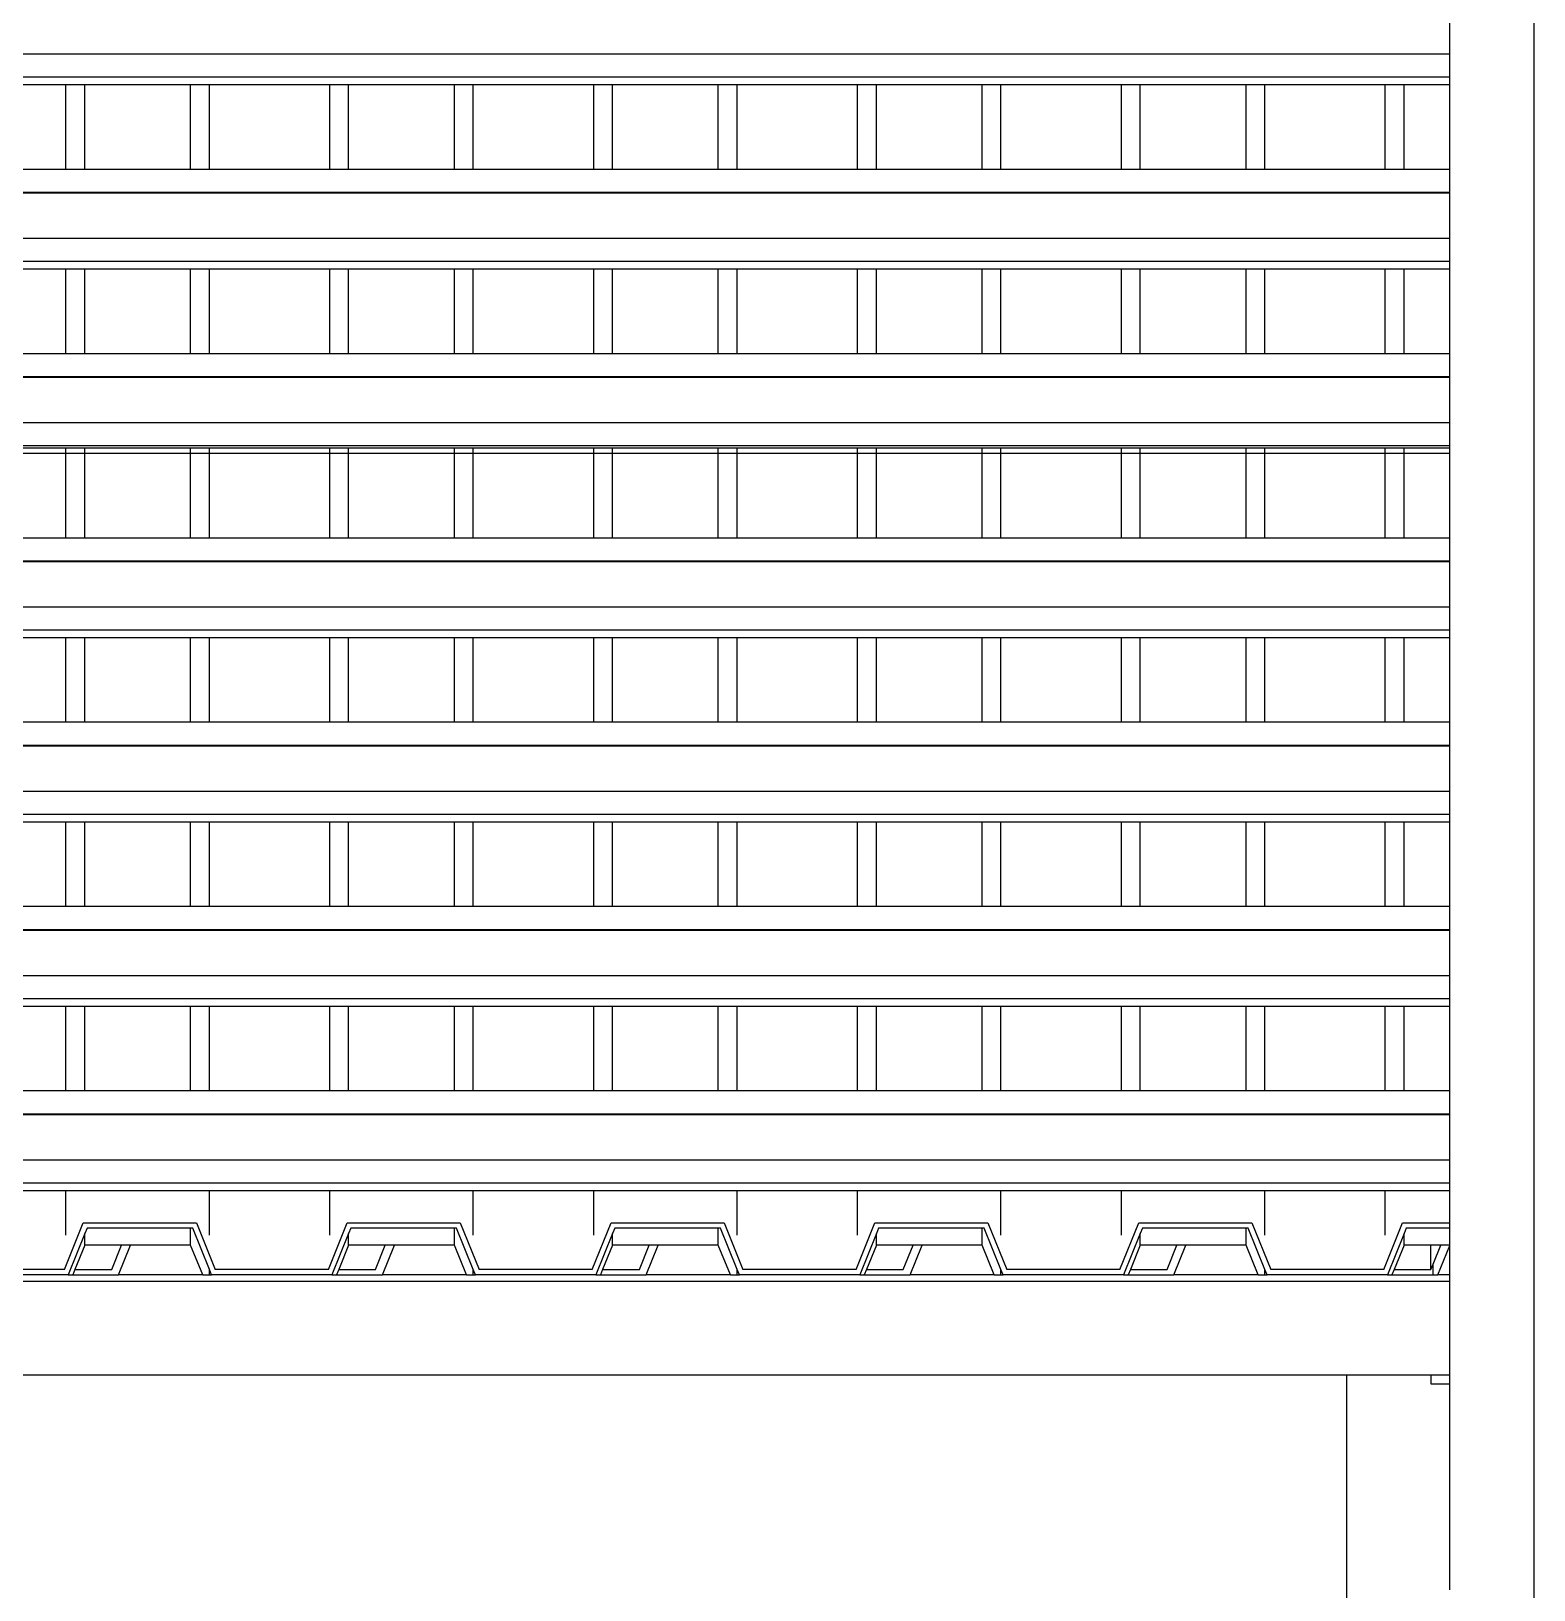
# Model space of a CAD drawing. Extents: x -101 to 101, y -14 to 18.
# Drawn here: x 97.02 to 98.628, y 13.347 to 15.015 of the extents above; entities that cross this region are included whole.
import ezdxf

# ---------------------------------------------------------------- set-up
doc = ezdxf.new("R2010")
doc.units = 0
doc.layers.get('0').update_dxf_attribs({"linetype": 'CONTINUOUS'})

msp = doc.modelspace()

# ---------------------------------------------------------------- linework, layer by layer
for p, q in [((98.6278, 15.9016), (98.6278, 9.963)), ((98.5378, 14.9911), (98.5378, 15.0396)), ((95.9333, 14.9911), (98.5378, 14.9911)), ((98.5378, 14.9664), (98.5378, 14.9911)), ((95.9333, 14.9664), (98.5378, 14.9664)), ((98.5378, 14.9582), (98.5378, 14.9664)), ((96.9279, 14.9582), (97.0567, 14.9582)), ((97.0567, 14.8678), (97.0567, 14.9582)), ((97.0567, 14.9582), (97.0769, 14.9582)), ((97.0769, 14.8678), (97.0769, 14.9582)), ((97.0769, 14.9582), (97.1901, 14.9582)), ((97.1901, 14.8678), (97.1901, 14.9582)), ((97.1901, 14.9582), (97.2103, 14.9582)), ((97.2103, 14.8678), (97.2103, 14.9582)), ((97.2103, 14.9582), (97.3392, 14.9582)), ((97.3392, 14.8678), (97.3392, 14.9582)), ((97.3392, 14.9582), (97.3593, 14.9582)), ((97.3593, 14.8678), (97.3593, 14.9582)), ((97.3593, 14.9582), (97.4725, 14.9582)), ((97.4725, 14.8678), (97.4725, 14.9582)), ((97.4725, 14.9582), (97.4927, 14.9582)), ((97.4927, 14.8678), (97.4927, 14.9582)), ((97.4927, 14.9582), (97.6216, 14.9582)), ((97.6216, 14.8678), (97.6216, 14.9582)), ((97.6216, 14.9582), (97.6417, 14.9582)), ((97.6417, 14.8678), (97.6417, 14.9582)), ((97.6417, 14.9582), (97.755, 14.9582)), ((97.755, 14.8678), (97.755, 14.9582)), ((97.755, 14.9582), (97.7751, 14.9582)), ((97.7751, 14.8678), (97.7751, 14.9582)), ((97.7751, 14.9582), (97.904, 14.9582)), ((97.904, 14.8678), (97.904, 14.9582)), ((97.904, 14.9582), (97.9242, 14.9582)), ((97.9242, 14.8678), (97.9242, 14.9582)), ((97.9242, 14.9582), (98.0374, 14.9582)), ((98.0374, 14.8678), (98.0374, 14.9582)), ((98.0374, 14.9582), (98.0575, 14.9582)), ((98.0575, 14.8678), (98.0575, 14.9582)), ((98.0575, 14.9582), (98.1864, 14.9582)), ((98.1864, 14.8678), (98.1864, 14.9582)), ((98.1864, 14.9582), (98.2066, 14.9582)), ((98.2066, 14.8678), (98.2066, 14.9582)), ((98.2066, 14.9582), (98.3198, 14.9582)), ((98.3198, 14.8678), (98.3198, 14.9582)), ((98.3198, 14.9582), (98.34, 14.9582)), ((98.34, 14.8678), (98.34, 14.9582)), ((98.34, 14.9582), (98.4688, 14.9582)), ((98.4688, 14.8678), (98.4688, 14.9582)), ((98.4688, 14.9582), (98.489, 14.9582)), ((98.489, 14.8678), (98.489, 14.9582)), ((98.489, 14.9582), (98.5378, 14.9582)), ((98.5378, 14.8678), (98.5378, 14.9582)), ((96.9279, 14.8678), (97.0567, 14.8678)), ((97.0567, 14.8678), (97.0769, 14.8678)), ((97.0769, 14.8678), (97.1901, 14.8678)), ((97.1901, 14.8678), (97.2103, 14.8678)), ((97.2103, 14.8678), (97.3392, 14.8678)), ((97.3392, 14.8678), (97.3593, 14.8678)), ((97.3593, 14.8678), (97.4725, 14.8678)), ((97.4725, 14.8678), (97.4927, 14.8678)), ((97.4927, 14.8678), (97.6216, 14.8678)), ((97.6216, 14.8678), (97.6417, 14.8678)), ((97.6417, 14.8678), (97.755, 14.8678)), ((97.755, 14.8678), (97.7751, 14.8678)), ((97.7751, 14.8678), (97.904, 14.8678)), ((97.904, 14.8678), (97.9242, 14.8678)), ((97.9242, 14.8678), (98.0374, 14.8678)), ((98.0374, 14.8678), (98.0575, 14.8678)), ((98.0575, 14.8678), (98.1864, 14.8678)), ((98.1864, 14.8678), (98.2066, 14.8678)), ((98.2066, 14.8678), (98.3198, 14.8678)), ((98.3198, 14.8678), (98.34, 14.8678)), ((98.34, 14.8678), (98.4688, 14.8678)), ((98.4688, 14.8678), (98.489, 14.8678)), ((98.489, 14.8678), (98.5378, 14.8678)), ((98.5378, 14.8431), (98.5378, 14.8678)), ((95.9333, 14.8431), (98.5378, 14.8431)), ((95.9333, 14.8423), (98.5378, 14.8423)), ((98.5378, 14.8423), (98.5378, 14.8431)), ((98.5378, 14.7938), (98.5378, 14.8423)), ((95.9333, 14.7938), (98.5378, 14.7938)), ((98.5378, 14.7691), (98.5378, 14.7938)), ((95.9333, 14.7691), (98.5378, 14.7691)), ((98.5378, 14.7609), (98.5378, 14.7691)), ((96.9279, 14.7609), (97.0567, 14.7609)), ((97.0567, 14.6705), (97.0567, 14.7609)), ((97.0567, 14.7609), (97.0769, 14.7609)), ((97.0769, 14.6705), (97.0769, 14.7609)), ((97.0769, 14.7609), (97.1901, 14.7609)), ((97.1901, 14.6705), (97.1901, 14.7609)), ((97.1901, 14.7609), (97.2103, 14.7609)), ((97.2103, 14.6705), (97.2103, 14.7609)), ((97.2103, 14.7609), (97.3392, 14.7609)), ((97.3392, 14.6705), (97.3392, 14.7609)), ((97.3392, 14.7609), (97.3593, 14.7609)), ((97.3593, 14.6705), (97.3593, 14.7609)), ((97.3593, 14.7609), (97.4725, 14.7609)), ((97.4725, 14.6705), (97.4725, 14.7609)), ((97.4725, 14.7609), (97.4927, 14.7609)), ((97.4927, 14.6705), (97.4927, 14.7609)), ((97.4927, 14.7609), (97.6216, 14.7609)), ((97.6216, 14.6705), (97.6216, 14.7609)), ((97.6216, 14.7609), (97.6417, 14.7609)), ((97.6417, 14.6705), (97.6417, 14.7609)), ((97.6417, 14.7609), (97.755, 14.7609)), ((97.755, 14.6705), (97.755, 14.7609)), ((97.755, 14.7609), (97.7751, 14.7609)), ((97.7751, 14.6705), (97.7751, 14.7609)), ((97.7751, 14.7609), (97.904, 14.7609)), ((97.904, 14.6705), (97.904, 14.7609)), ((97.904, 14.7609), (97.9242, 14.7609)), ((97.9242, 14.6705), (97.9242, 14.7609)), ((97.9242, 14.7609), (98.0374, 14.7609)), ((98.0374, 14.6705), (98.0374, 14.7609)), ((98.0374, 14.7609), (98.0575, 14.7609)), ((98.0575, 14.6705), (98.0575, 14.7609)), ((98.0575, 14.7609), (98.1864, 14.7609)), ((98.1864, 14.6705), (98.1864, 14.7609)), ((98.1864, 14.7609), (98.2066, 14.7609)), ((98.2066, 14.6705), (98.2066, 14.7609)), ((98.2066, 14.7609), (98.3198, 14.7609)), ((98.3198, 14.6705), (98.3198, 14.7609)), ((98.3198, 14.7609), (98.34, 14.7609)), ((98.34, 14.6705), (98.34, 14.7609)), ((98.34, 14.7609), (98.4688, 14.7609)), ((98.4688, 14.6705), (98.4688, 14.7609)), ((98.4688, 14.7609), (98.489, 14.7609)), ((98.489, 14.6705), (98.489, 14.7609)), ((98.489, 14.7609), (98.5378, 14.7609)), ((98.5378, 14.6705), (98.5378, 14.7609)), ((96.9279, 14.6705), (97.0567, 14.6705)), ((97.0567, 14.6705), (97.0769, 14.6705)), ((97.0769, 14.6705), (97.1901, 14.6705)), ((97.1901, 14.6705), (97.2103, 14.6705)), ((97.2103, 14.6705), (97.3392, 14.6705)), ((97.3392, 14.6705), (97.3593, 14.6705)), ((97.3593, 14.6705), (97.4725, 14.6705)), ((97.4725, 14.6705), (97.4927, 14.6705)), ((97.4927, 14.6705), (97.6216, 14.6705)), ((97.6216, 14.6705), (97.6417, 14.6705)), ((97.6417, 14.6705), (97.755, 14.6705)), ((97.755, 14.6705), (97.7751, 14.6705)), ((97.7751, 14.6705), (97.904, 14.6705)), ((97.904, 14.6705), (97.9242, 14.6705)), ((97.9242, 14.6705), (98.0374, 14.6705)), ((98.0374, 14.6705), (98.0575, 14.6705)), ((98.0575, 14.6705), (98.1864, 14.6705)), ((98.1864, 14.6705), (98.2066, 14.6705)), ((98.2066, 14.6705), (98.3198, 14.6705)), ((98.3198, 14.6705), (98.34, 14.6705)), ((98.34, 14.6705), (98.4688, 14.6705)), ((98.4688, 14.6705), (98.489, 14.6705)), ((98.489, 14.6705), (98.5378, 14.6705)), ((98.5378, 14.6459), (98.5378, 14.6705)), ((95.9333, 14.6459), (98.5378, 14.6459)), ((95.9333, 14.645), (98.5378, 14.645)), ((98.5378, 14.645), (98.5378, 14.6459)), ((98.5378, 14.5965), (98.5378, 14.645)), ((95.9333, 14.5965), (98.5378, 14.5965)), ((98.5378, 14.5719), (98.5378, 14.5965)), ((95.9333, 14.5719), (98.5378, 14.5719)), ((96.9279, 14.5694), (97.0567, 14.5694)), ((97.0567, 14.5637), (97.0567, 14.5694)), ((97.0567, 14.5694), (97.0769, 14.5694)), ((97.0769, 14.5637), (97.0769, 14.5694)), ((97.0769, 14.5694), (97.1901, 14.5694)), ((97.1901, 14.5637), (97.1901, 14.5694)), ((97.1901, 14.5694), (97.2103, 14.5694)), ((97.2103, 14.5637), (97.2103, 14.5694)), ((97.2103, 14.5694), (97.3392, 14.5694)), ((97.3392, 14.5637), (97.3392, 14.5694)), ((97.3392, 14.5694), (97.3593, 14.5694)), ((97.3593, 14.5637), (97.3593, 14.5694)), ((97.3593, 14.5694), (97.4725, 14.5694)), ((97.4725, 14.5637), (97.4725, 14.5694)), ((97.4725, 14.5694), (97.4927, 14.5694)), ((97.4927, 14.5637), (97.4927, 14.5694)), ((97.4927, 14.5694), (97.6216, 14.5694)), ((97.6216, 14.5637), (97.6216, 14.5694)), ((97.6216, 14.5694), (97.6417, 14.5694)), ((97.6417, 14.5637), (97.6417, 14.5694)), ((97.6417, 14.5694), (97.755, 14.5694)), ((97.755, 14.5637), (97.755, 14.5694)), ((97.755, 14.5694), (97.7751, 14.5694)), ((97.7751, 14.5637), (97.7751, 14.5694)), ((97.7751, 14.5694), (97.904, 14.5694)), ((97.904, 14.5637), (97.904, 14.5694)), ((97.904, 14.5694), (97.9242, 14.5694)), ((97.9242, 14.5637), (97.9242, 14.5694)), ((97.9242, 14.5694), (98.0374, 14.5694)), ((98.0374, 14.5637), (98.0374, 14.5694)), ((98.0374, 14.5694), (98.0575, 14.5694)), ((98.0575, 14.5637), (98.0575, 14.5694)), ((98.0575, 14.5694), (98.1864, 14.5694)), ((98.1864, 14.5637), (98.1864, 14.5694)), ((98.1864, 14.5694), (98.2066, 14.5694)), ((98.2066, 14.5637), (98.2066, 14.5694)), ((98.2066, 14.5694), (98.3198, 14.5694)), ((98.3198, 14.5637), (98.3198, 14.5694)), ((98.3198, 14.5694), (98.34, 14.5694)), ((98.34, 14.5637), (98.34, 14.5694)), ((98.34, 14.5694), (98.4688, 14.5694)), ((98.4688, 14.5637), (98.4688, 14.5694)), ((98.4688, 14.5694), (98.489, 14.5694)), ((98.489, 14.5637), (98.489, 14.5694)), ((98.489, 14.5694), (98.5378, 14.5694)), ((98.5378, 14.5694), (98.5378, 14.5719)), ((98.5378, 14.5637), (98.5378, 14.5694)), ((96.9279, 14.5637), (97.0567, 14.5637)), ((97.0567, 14.4732), (97.0567, 14.5637)), ((97.0567, 14.5637), (97.0769, 14.5637)), ((97.0769, 14.4732), (97.0769, 14.5637)), ((97.0769, 14.5637), (97.1901, 14.5637)), ((97.1901, 14.4732), (97.1901, 14.5637)), ((97.1901, 14.5637), (97.2103, 14.5637)), ((97.2103, 14.4732), (97.2103, 14.5637)), ((97.2103, 14.5637), (97.3392, 14.5637)), ((97.3392, 14.4732), (97.3392, 14.5637)), ((97.3392, 14.5637), (97.3593, 14.5637)), ((97.3593, 14.4732), (97.3593, 14.5637)), ((97.3593, 14.5637), (97.4725, 14.5637)), ((97.4725, 14.4732), (97.4725, 14.5637)), ((97.4725, 14.5637), (97.4927, 14.5637)), ((97.4927, 14.4732), (97.4927, 14.5637)), ((97.4927, 14.5637), (97.6216, 14.5637)), ((97.6216, 14.4732), (97.6216, 14.5637)), ((97.6216, 14.5637), (97.6417, 14.5637)), ((97.6417, 14.4732), (97.6417, 14.5637)), ((97.6417, 14.5637), (97.755, 14.5637)), ((97.755, 14.4732), (97.755, 14.5637)), ((97.755, 14.5637), (97.7751, 14.5637)), ((97.7751, 14.4732), (97.7751, 14.5637)), ((97.7751, 14.5637), (97.904, 14.5637)), ((97.904, 14.4732), (97.904, 14.5637)), ((97.904, 14.5637), (97.9242, 14.5637)), ((97.9242, 14.4732), (97.9242, 14.5637)), ((97.9242, 14.5637), (98.0374, 14.5637)), ((98.0374, 14.4732), (98.0374, 14.5637)), ((98.0374, 14.5637), (98.0575, 14.5637)), ((98.0575, 14.4732), (98.0575, 14.5637)), ((98.0575, 14.5637), (98.1864, 14.5637)), ((98.1864, 14.4732), (98.1864, 14.5637)), ((98.1864, 14.5637), (98.2066, 14.5637)), ((98.2066, 14.4732), (98.2066, 14.5637)), ((98.2066, 14.5637), (98.3198, 14.5637)), ((98.3198, 14.4732), (98.3198, 14.5637)), ((98.3198, 14.5637), (98.34, 14.5637)), ((98.34, 14.4732), (98.34, 14.5637)), ((98.34, 14.5637), (98.4688, 14.5637)), ((98.4688, 14.4732), (98.4688, 14.5637)), ((98.4688, 14.5637), (98.489, 14.5637)), ((98.489, 14.4732), (98.489, 14.5637)), ((98.489, 14.5637), (98.5378, 14.5637)), ((98.5378, 14.4732), (98.5378, 14.5637)), ((96.9279, 14.4732), (97.0567, 14.4732)), ((97.0567, 14.4732), (97.0769, 14.4732)), ((97.0769, 14.4732), (97.1901, 14.4732)), ((97.1901, 14.4732), (97.2103, 14.4732)), ((97.2103, 14.4732), (97.3392, 14.4732)), ((97.3392, 14.4732), (97.3593, 14.4732)), ((97.3593, 14.4732), (97.4725, 14.4732)), ((97.4725, 14.4732), (97.4927, 14.4732)), ((97.4927, 14.4732), (97.6216, 14.4732)), ((97.6216, 14.4732), (97.6417, 14.4732)), ((97.6417, 14.4732), (97.755, 14.4732)), ((97.755, 14.4732), (97.7751, 14.4732)), ((97.7751, 14.4732), (97.904, 14.4732)), ((97.904, 14.4732), (97.9242, 14.4732)), ((97.9242, 14.4732), (98.0374, 14.4732)), ((98.0374, 14.4732), (98.0575, 14.4732)), ((98.0575, 14.4732), (98.1864, 14.4732)), ((98.1864, 14.4732), (98.2066, 14.4732)), ((98.2066, 14.4732), (98.3198, 14.4732)), ((98.3198, 14.4732), (98.34, 14.4732)), ((98.34, 14.4732), (98.4688, 14.4732)), ((98.4688, 14.4732), (98.489, 14.4732)), ((98.489, 14.4732), (98.5378, 14.4732)), ((98.5378, 14.4486), (98.5378, 14.4732)), ((95.9333, 14.4486), (98.5378, 14.4486)), ((95.9333, 14.4477), (98.5378, 14.4477)), ((98.5378, 14.4477), (98.5378, 14.4486)), ((98.5378, 14.3993), (98.5378, 14.4477)), ((95.9333, 14.3993), (98.5378, 14.3993)), ((98.5378, 14.3746), (98.5378, 14.3993)), ((95.9333, 14.3746), (98.5378, 14.3746)), ((96.9279, 14.3664), (97.0567, 14.3664)), ((97.0567, 14.276), (97.0567, 14.3664)), ((97.0567, 14.3664), (97.0769, 14.3664)), ((97.0769, 14.276), (97.0769, 14.3664)), ((97.0769, 14.3664), (97.1901, 14.3664)), ((97.1901, 14.276), (97.1901, 14.3664)), ((97.1901, 14.3664), (97.2103, 14.3664)), ((97.2103, 14.276), (97.2103, 14.3664)), ((97.2103, 14.3664), (97.3392, 14.3664)), ((97.3392, 14.276), (97.3392, 14.3664)), ((97.3392, 14.3664), (97.3593, 14.3664)), ((97.3593, 14.276), (97.3593, 14.3664)), ((97.3593, 14.3664), (97.4725, 14.3664)), ((97.4725, 14.276), (97.4725, 14.3664)), ((97.4725, 14.3664), (97.4927, 14.3664)), ((97.4927, 14.276), (97.4927, 14.3664)), ((97.4927, 14.3664), (97.6216, 14.3664)), ((97.6216, 14.276), (97.6216, 14.3664)), ((97.6216, 14.3664), (97.6417, 14.3664)), ((97.6417, 14.276), (97.6417, 14.3664)), ((97.6417, 14.3664), (97.755, 14.3664)), ((97.755, 14.276), (97.755, 14.3664)), ((97.755, 14.3664), (97.7751, 14.3664)), ((97.7751, 14.276), (97.7751, 14.3664)), ((97.7751, 14.3664), (97.904, 14.3664)), ((97.904, 14.276), (97.904, 14.3664)), ((97.904, 14.3664), (97.9242, 14.3664)), ((97.9242, 14.276), (97.9242, 14.3664)), ((97.9242, 14.3664), (98.0374, 14.3664)), ((98.0374, 14.276), (98.0374, 14.3664)), ((98.0374, 14.3664), (98.0575, 14.3664)), ((98.0575, 14.276), (98.0575, 14.3664)), ((98.0575, 14.3664), (98.1864, 14.3664)), ((98.1864, 14.276), (98.1864, 14.3664)), ((98.1864, 14.3664), (98.2066, 14.3664)), ((98.2066, 14.276), (98.2066, 14.3664)), ((98.2066, 14.3664), (98.3198, 14.3664)), ((98.3198, 14.276), (98.3198, 14.3664)), ((98.3198, 14.3664), (98.34, 14.3664)), ((98.34, 14.276), (98.34, 14.3664)), ((98.34, 14.3664), (98.4688, 14.3664)), ((98.4688, 14.276), (98.4688, 14.3664)), ((98.4688, 14.3664), (98.489, 14.3664)), ((98.489, 14.276), (98.489, 14.3664)), ((98.489, 14.3664), (98.5378, 14.3664)), ((98.5378, 14.3664), (98.5378, 14.3746)), ((98.5378, 14.276), (98.5378, 14.3664)), ((96.9279, 14.276), (97.0567, 14.276)), ((97.0567, 14.276), (97.0769, 14.276)), ((97.0769, 14.276), (97.1901, 14.276)), ((97.1901, 14.276), (97.2103, 14.276)), ((97.2103, 14.276), (97.3392, 14.276)), ((97.3392, 14.276), (97.3593, 14.276)), ((97.3593, 14.276), (97.4725, 14.276)), ((97.4725, 14.276), (97.4927, 14.276)), ((97.4927, 14.276), (97.6216, 14.276)), ((97.6216, 14.276), (97.6417, 14.276)), ((97.6417, 14.276), (97.755, 14.276)), ((97.755, 14.276), (97.7751, 14.276)), ((97.7751, 14.276), (97.904, 14.276)), ((97.904, 14.276), (97.9242, 14.276)), ((97.9242, 14.276), (98.0374, 14.276)), ((98.0374, 14.276), (98.0575, 14.276)), ((98.0575, 14.276), (98.1864, 14.276)), ((98.1864, 14.276), (98.2066, 14.276)), ((98.2066, 14.276), (98.3198, 14.276)), ((98.3198, 14.276), (98.34, 14.276)), ((98.34, 14.276), (98.4688, 14.276)), ((98.4688, 14.276), (98.489, 14.276)), ((98.489, 14.276), (98.5378, 14.276)), ((98.5378, 14.2513), (98.5378, 14.276)), ((95.9333, 14.2513), (98.5378, 14.2513)), ((95.9333, 14.2505), (98.5378, 14.2505)), ((98.5378, 14.2505), (98.5378, 14.2513)), ((98.5378, 14.202), (98.5378, 14.2505)), ((95.9333, 14.202), (98.5378, 14.202)), ((98.5378, 14.1773), (98.5378, 14.202)), ((95.9333, 14.1773), (98.5378, 14.1773)), ((96.9279, 14.1691), (97.0567, 14.1691)), ((97.0567, 14.0787), (97.0567, 14.1691)), ((97.0567, 14.1691), (97.0769, 14.1691)), ((97.0769, 14.0787), (97.0769, 14.1691)), ((97.0769, 14.1691), (97.1901, 14.1691)), ((97.1901, 14.0787), (97.1901, 14.1691)), ((97.1901, 14.1691), (97.2103, 14.1691)), ((97.2103, 14.0787), (97.2103, 14.1691)), ((97.2103, 14.1691), (97.3392, 14.1691)), ((97.3392, 14.0787), (97.3392, 14.1691)), ((97.3392, 14.1691), (97.3593, 14.1691)), ((97.3593, 14.0787), (97.3593, 14.1691)), ((97.3593, 14.1691), (97.4725, 14.1691)), ((97.4725, 14.0787), (97.4725, 14.1691)), ((97.4725, 14.1691), (97.4927, 14.1691)), ((97.4927, 14.0787), (97.4927, 14.1691)), ((97.4927, 14.1691), (97.6216, 14.1691)), ((97.6216, 14.0787), (97.6216, 14.1691)), ((97.6216, 14.1691), (97.6417, 14.1691)), ((97.6417, 14.0787), (97.6417, 14.1691)), ((97.6417, 14.1691), (97.755, 14.1691)), ((97.755, 14.0787), (97.755, 14.1691)), ((97.755, 14.1691), (97.7751, 14.1691)), ((97.7751, 14.0787), (97.7751, 14.1691)), ((97.7751, 14.1691), (97.904, 14.1691)), ((97.904, 14.0787), (97.904, 14.1691)), ((97.904, 14.1691), (97.9242, 14.1691)), ((97.9242, 14.0787), (97.9242, 14.1691)), ((97.9242, 14.1691), (98.0374, 14.1691)), ((98.0374, 14.0787), (98.0374, 14.1691)), ((98.0374, 14.1691), (98.0575, 14.1691)), ((98.0575, 14.0787), (98.0575, 14.1691)), ((98.0575, 14.1691), (98.1864, 14.1691)), ((98.1864, 14.0787), (98.1864, 14.1691)), ((98.1864, 14.1691), (98.2066, 14.1691)), ((98.2066, 14.0787), (98.2066, 14.1691)), ((98.2066, 14.1691), (98.3198, 14.1691)), ((98.3198, 14.0787), (98.3198, 14.1691)), ((98.3198, 14.1691), (98.34, 14.1691)), ((98.34, 14.0787), (98.34, 14.1691)), ((98.34, 14.1691), (98.4688, 14.1691)), ((98.4688, 14.0787), (98.4688, 14.1691)), ((98.4688, 14.1691), (98.489, 14.1691)), ((98.489, 14.0787), (98.489, 14.1691)), ((98.489, 14.1691), (98.5378, 14.1691)), ((98.5378, 14.1691), (98.5378, 14.1773)), ((98.5378, 14.0787), (98.5378, 14.1691)), ((96.9279, 14.0787), (97.0567, 14.0787)), ((97.0567, 14.0787), (97.0769, 14.0787)), ((97.0769, 14.0787), (97.1901, 14.0787)), ((97.1901, 14.0787), (97.2103, 14.0787)), ((97.2103, 14.0787), (97.3392, 14.0787)), ((97.3392, 14.0787), (97.3593, 14.0787)), ((97.3593, 14.0787), (97.4725, 14.0787)), ((97.4725, 14.0787), (97.4927, 14.0787)), ((97.4927, 14.0787), (97.6216, 14.0787)), ((97.6216, 14.0787), (97.6417, 14.0787)), ((97.6417, 14.0787), (97.755, 14.0787)), ((97.755, 14.0787), (97.7751, 14.0787)), ((97.7751, 14.0787), (97.904, 14.0787)), ((97.904, 14.0787), (97.9242, 14.0787)), ((97.9242, 14.0787), (98.0374, 14.0787)), ((98.0374, 14.0787), (98.0575, 14.0787)), ((98.0575, 14.0787), (98.1864, 14.0787)), ((98.1864, 14.0787), (98.2066, 14.0787)), ((98.2066, 14.0787), (98.3198, 14.0787)), ((98.3198, 14.0787), (98.34, 14.0787)), ((98.34, 14.0787), (98.4688, 14.0787)), ((98.4688, 14.0787), (98.489, 14.0787)), ((98.489, 14.0787), (98.5378, 14.0787)), ((98.5378, 14.054), (98.5378, 14.0787)), ((95.9333, 14.054), (98.5378, 14.054)), ((95.9333, 14.0532), (98.5378, 14.0532)), ((98.5378, 14.0532), (98.5378, 14.054)), ((98.5378, 14.0047), (98.5378, 14.0532)), ((95.9333, 14.0047), (98.5378, 14.0047)), ((98.5378, 13.98), (98.5378, 14.0047)), ((95.9333, 13.98), (98.5378, 13.98)), ((96.9279, 13.9718), (97.0567, 13.9718)), ((97.0567, 13.8814), (97.0567, 13.9718)), ((97.0567, 13.9718), (97.0769, 13.9718)), ((97.0769, 13.8814), (97.0769, 13.9718)), ((97.0769, 13.9718), (97.1901, 13.9718)), ((97.1901, 13.8814), (97.1901, 13.9718)), ((97.1901, 13.9718), (97.2103, 13.9718)), ((97.2103, 13.8814), (97.2103, 13.9718)), ((97.2103, 13.9718), (97.3392, 13.9718)), ((97.3392, 13.8814), (97.3392, 13.9718)), ((97.3392, 13.9718), (97.3593, 13.9718)), ((97.3593, 13.8814), (97.3593, 13.9718)), ((97.3593, 13.9718), (97.4725, 13.9718)), ((97.4725, 13.8814), (97.4725, 13.9718)), ((97.4725, 13.9718), (97.4927, 13.9718)), ((97.4927, 13.8814), (97.4927, 13.9718)), ((97.4927, 13.9718), (97.6216, 13.9718)), ((97.6216, 13.8814), (97.6216, 13.9718)), ((97.6216, 13.9718), (97.6417, 13.9718)), ((97.6417, 13.8814), (97.6417, 13.9718)), ((97.6417, 13.9718), (97.755, 13.9718)), ((97.755, 13.8814), (97.755, 13.9718)), ((97.755, 13.9718), (97.7751, 13.9718)), ((97.7751, 13.8814), (97.7751, 13.9718)), ((97.7751, 13.9718), (97.904, 13.9718)), ((97.904, 13.8814), (97.904, 13.9718)), ((97.904, 13.9718), (97.9242, 13.9718)), ((97.9242, 13.8814), (97.9242, 13.9718)), ((97.9242, 13.9718), (98.0374, 13.9718)), ((98.0374, 13.8814), (98.0374, 13.9718)), ((98.0374, 13.9718), (98.0575, 13.9718)), ((98.0575, 13.8814), (98.0575, 13.9718)), ((98.0575, 13.9718), (98.1864, 13.9718)), ((98.1864, 13.8814), (98.1864, 13.9718)), ((98.1864, 13.9718), (98.2066, 13.9718)), ((98.2066, 13.8814), (98.2066, 13.9718)), ((98.2066, 13.9718), (98.3198, 13.9718)), ((98.3198, 13.8814), (98.3198, 13.9718)), ((98.3198, 13.9718), (98.34, 13.9718)), ((98.34, 13.8814), (98.34, 13.9718)), ((98.34, 13.9718), (98.4688, 13.9718)), ((98.4688, 13.8814), (98.4688, 13.9718)), ((98.4688, 13.9718), (98.489, 13.9718)), ((98.489, 13.8814), (98.489, 13.9718)), ((98.489, 13.9718), (98.5378, 13.9718)), ((98.5378, 13.9718), (98.5378, 13.98)), ((98.5378, 13.8814), (98.5378, 13.9718)), ((96.9279, 13.8814), (97.0567, 13.8814)), ((97.0567, 13.8814), (97.0769, 13.8814)), ((97.0769, 13.8814), (97.1901, 13.8814)), ((97.1901, 13.8814), (97.2103, 13.8814)), ((97.2103, 13.8814), (97.3392, 13.8814)), ((97.3392, 13.8814), (97.3593, 13.8814)), ((97.3593, 13.8814), (97.4725, 13.8814)), ((97.4725, 13.8814), (97.4927, 13.8814)), ((97.4927, 13.8814), (97.6216, 13.8814)), ((97.6216, 13.8814), (97.6417, 13.8814)), ((97.6417, 13.8814), (97.755, 13.8814)), ((97.755, 13.8814), (97.7751, 13.8814)), ((97.7751, 13.8814), (97.904, 13.8814)), ((97.904, 13.8814), (97.9242, 13.8814)), ((97.9242, 13.8814), (98.0374, 13.8814)), ((98.0374, 13.8814), (98.0575, 13.8814)), ((98.0575, 13.8814), (98.1864, 13.8814)), ((98.1864, 13.8814), (98.2066, 13.8814)), ((98.2066, 13.8814), (98.3198, 13.8814)), ((98.3198, 13.8814), (98.34, 13.8814)), ((98.34, 13.8814), (98.4688, 13.8814)), ((98.4688, 13.8814), (98.489, 13.8814)), ((98.489, 13.8814), (98.5378, 13.8814)), ((98.5378, 13.8567), (98.5378, 13.8814)), ((95.9333, 13.8567), (98.5378, 13.8567)), ((95.9333, 13.8559), (98.5378, 13.8559)), ((98.5378, 13.8559), (98.5378, 13.8567)), ((98.5378, 13.8074), (98.5378, 13.8559)), ((95.9333, 13.8074), (98.5378, 13.8074)), ((98.5378, 13.7828), (98.5378, 13.8074)), ((95.9333, 13.7828), (98.5378, 13.7828)), ((98.5378, 13.7745), (98.5378, 13.7828)), ((96.9279, 13.7745), (97.0567, 13.7745)), ((97.0567, 13.7268), (97.0567, 13.7745)), ((97.0567, 13.7745), (97.1913, 13.7745)), ((97.1913, 13.7745), (97.2103, 13.7745)), ((97.2103, 13.7268), (97.2103, 13.7745)), ((97.2103, 13.7745), (97.3392, 13.7745)), ((97.3392, 13.7268), (97.3392, 13.7745)), ((97.3392, 13.7745), (97.3582, 13.7745)), ((97.3582, 13.7745), (97.4737, 13.7745)), ((97.4737, 13.7745), (97.4927, 13.7745)), ((97.4927, 13.7268), (97.4927, 13.7745)), ((97.4927, 13.7745), (97.6216, 13.7745)), ((97.6216, 13.7268), (97.6216, 13.7745)), ((97.6216, 13.7745), (97.7561, 13.7745)), ((97.7561, 13.7745), (97.7751, 13.7745)), ((97.7751, 13.7268), (97.7751, 13.7745)), ((97.7751, 13.7745), (97.904, 13.7745)), ((97.904, 13.7268), (97.904, 13.7745)), ((97.904, 13.7745), (97.923, 13.7745)), ((97.923, 13.7745), (98.0385, 13.7745)), ((98.0385, 13.7745), (98.0575, 13.7745)), ((98.0575, 13.7268), (98.0575, 13.7745)), ((98.0575, 13.7745), (98.1864, 13.7745)), ((98.1864, 13.7268), (98.1864, 13.7745)), ((98.1864, 13.7745), (98.2054, 13.7745)), ((98.2054, 13.7745), (98.3209, 13.7745)), ((98.3209, 13.7745), (98.34, 13.7745)), ((98.34, 13.7268), (98.34, 13.7745)), ((98.34, 13.7745), (98.4688, 13.7745)), ((98.4688, 13.7268), (98.4688, 13.7745)), ((98.4688, 13.7745), (98.5378, 13.7745)), ((98.5378, 13.7398), (98.5378, 13.7745)), ((97.0552, 13.6898), (97.0753, 13.7398)), ((97.0753, 13.7398), (97.1964, 13.7398)), ((97.0793, 13.7341), (97.0769, 13.7283)), ((97.1901, 13.7341), (97.0793, 13.7341)), ((97.1901, 13.7158), (97.1901, 13.7341)), ((97.1925, 13.7341), (97.1901, 13.7341)), ((97.2103, 13.6899), (97.1925, 13.7341)), ((97.1964, 13.7398), (97.2166, 13.6898)), ((97.3376, 13.6898), (97.3578, 13.7398)), ((97.3578, 13.7398), (97.4788, 13.7398)), ((97.3617, 13.7341), (97.3593, 13.7283)), ((97.4725, 13.7341), (97.3617, 13.7341)), ((97.4725, 13.7158), (97.4725, 13.7341)), ((97.4749, 13.7341), (97.4725, 13.7341)), ((97.4927, 13.6899), (97.4749, 13.7341)), ((97.4788, 13.7398), (97.499, 13.6898)), ((97.62, 13.6898), (97.6402, 13.7398)), ((97.6402, 13.7398), (97.7612, 13.7398)), ((97.6441, 13.7341), (97.6417, 13.7283)), ((97.755, 13.7341), (97.6441, 13.7341)), ((97.755, 13.7158), (97.755, 13.7341)), ((97.7573, 13.7341), (97.755, 13.7341)), ((97.7751, 13.6899), (97.7573, 13.7341)), ((97.7612, 13.7398), (97.7814, 13.6898)), ((97.9024, 13.6898), (97.9226, 13.7398)), ((97.9226, 13.7398), (98.0436, 13.7398)), ((97.9265, 13.7341), (97.9242, 13.7283)), ((98.0374, 13.7341), (97.9265, 13.7341)), ((98.0374, 13.7158), (98.0374, 13.7341)), ((98.0397, 13.7341), (98.0374, 13.7341)), ((98.0575, 13.6899), (98.0397, 13.7341)), ((98.0436, 13.7398), (98.0638, 13.6898)), ((98.1848, 13.6898), (98.205, 13.7398)), ((98.205, 13.7398), (98.326, 13.7398)), ((98.2089, 13.7341), (98.2066, 13.7283)), ((98.3198, 13.7341), (98.2089, 13.7341)), ((98.3198, 13.7158), (98.3198, 13.7341)), ((98.3221, 13.7341), (98.3198, 13.7341)), ((98.34, 13.6899), (98.3221, 13.7341)), ((98.326, 13.7398), (98.3462, 13.6898)), ((98.4672, 13.6898), (98.4874, 13.7398)), ((98.4874, 13.7398), (98.5378, 13.7398)), ((98.4913, 13.7341), (98.489, 13.7283)), ((98.5378, 13.7341), (98.4913, 13.7341)), ((98.5378, 13.7341), (98.5378, 13.7398)), ((98.5378, 13.7158), (98.5378, 13.7341)), ((97.0769, 13.7283), (97.0591, 13.6841)), ((97.0769, 13.7158), (97.0663, 13.6898)), ((97.0769, 13.7158), (97.0769, 13.7283)), ((97.1161, 13.7158), (97.0769, 13.7158)), ((97.1057, 13.6898), (97.1161, 13.7158)), ((97.1129, 13.6841), (97.1259, 13.7158)), ((97.1259, 13.7158), (97.1161, 13.7158)), ((97.1901, 13.7158), (97.1259, 13.7158)), ((97.2031, 13.6841), (97.1901, 13.7158)), ((97.3593, 13.7283), (97.3415, 13.6841)), ((97.3593, 13.7158), (97.3487, 13.6898)), ((97.3593, 13.7158), (97.3593, 13.7283)), ((97.3985, 13.7158), (97.3593, 13.7158)), ((97.3881, 13.6898), (97.3985, 13.7158)), ((97.3954, 13.6841), (97.4083, 13.7158)), ((97.4083, 13.7158), (97.3985, 13.7158)), ((97.4725, 13.7158), (97.4083, 13.7158)), ((97.4855, 13.6841), (97.4725, 13.7158)), ((97.6417, 13.7283), (97.6239, 13.6841)), ((97.6417, 13.7158), (97.6311, 13.6898)), ((97.6417, 13.7158), (97.6417, 13.7283)), ((97.681, 13.7158), (97.6417, 13.7158)), ((97.6705, 13.6898), (97.681, 13.7158)), ((97.6778, 13.6841), (97.6907, 13.7158)), ((97.6907, 13.7158), (97.681, 13.7158)), ((97.755, 13.7158), (97.6907, 13.7158)), ((97.7679, 13.6841), (97.755, 13.7158)), ((97.9242, 13.7283), (97.9063, 13.6841)), ((97.9242, 13.7158), (97.9136, 13.6898)), ((97.9242, 13.7158), (97.9242, 13.7283)), ((97.9634, 13.7158), (97.9242, 13.7158)), ((97.9529, 13.6898), (97.9634, 13.7158)), ((97.9602, 13.6841), (97.9731, 13.7158)), ((97.9731, 13.7158), (97.9634, 13.7158)), ((98.0374, 13.7158), (97.9731, 13.7158)), ((98.0503, 13.6841), (98.0374, 13.7158)), ((98.2066, 13.7283), (98.1887, 13.6841)), ((98.2066, 13.7158), (98.196, 13.6898)), ((98.2066, 13.7158), (98.2066, 13.7283)), ((98.2458, 13.7158), (98.2066, 13.7158)), ((98.2353, 13.6898), (98.2458, 13.7158)), ((98.2426, 13.6841), (98.2555, 13.7158)), ((98.2555, 13.7158), (98.2458, 13.7158)), ((98.3198, 13.7158), (98.2555, 13.7158)), ((98.3327, 13.6841), (98.3198, 13.7158)), ((98.489, 13.7283), (98.4712, 13.6841)), ((98.489, 13.7158), (98.4784, 13.6898)), ((98.489, 13.7158), (98.489, 13.7283)), ((98.5177, 13.7158), (98.489, 13.7158)), ((98.5177, 13.6898), (98.5177, 13.7158)), ((98.5282, 13.7158), (98.5177, 13.7158)), ((98.5201, 13.6957), (98.5282, 13.7158)), ((98.525, 13.6841), (98.5378, 13.7155)), ((98.5378, 13.7158), (98.5282, 13.7158)), ((98.5378, 13.7155), (98.5378, 13.7158)), ((98.5378, 13.6841), (98.5378, 13.7155)), ((97.0591, 13.6841), (96.9302, 13.6841)), ((97.0552, 13.6898), (96.9341, 13.6898)), ((97.0591, 13.6841), (97.064, 13.6841)), ((97.0663, 13.6898), (97.064, 13.6841)), ((97.064, 13.6841), (97.1129, 13.6841)), ((97.0663, 13.6898), (97.1057, 13.6898)), ((97.2031, 13.6841), (97.1129, 13.6841)), ((97.2031, 13.6841), (97.2103, 13.6841)), ((97.2103, 13.6841), (97.2103, 13.6899)), ((97.2126, 13.6841), (97.2103, 13.6899)), ((97.2103, 13.6841), (97.2126, 13.6841)), ((97.3415, 13.6841), (97.2126, 13.6841)), ((97.3376, 13.6898), (97.2166, 13.6898)), ((97.3415, 13.6841), (97.3464, 13.6841)), ((97.3487, 13.6898), (97.3464, 13.6841)), ((97.3464, 13.6841), (97.3954, 13.6841)), ((97.3487, 13.6898), (97.3881, 13.6898)), ((97.4855, 13.6841), (97.3954, 13.6841)), ((97.4855, 13.6841), (97.4927, 13.6841)), ((97.4927, 13.6841), (97.4927, 13.6899)), ((97.4951, 13.6841), (97.4927, 13.6899)), ((97.4927, 13.6841), (97.4951, 13.6841)), ((97.6239, 13.6841), (97.4951, 13.6841)), ((97.62, 13.6898), (97.499, 13.6898)), ((97.6239, 13.6841), (97.6288, 13.6841)), ((97.6311, 13.6898), (97.6288, 13.6841)), ((97.6288, 13.6841), (97.6778, 13.6841)), ((97.6311, 13.6898), (97.6705, 13.6898)), ((97.7679, 13.6841), (97.6778, 13.6841)), ((97.7679, 13.6841), (97.7751, 13.6841)), ((97.7751, 13.6841), (97.7751, 13.6899)), ((97.7775, 13.6841), (97.7751, 13.6899)), ((97.7751, 13.6841), (97.7775, 13.6841)), ((97.9063, 13.6841), (97.7775, 13.6841)), ((97.9024, 13.6898), (97.7814, 13.6898)), ((97.9063, 13.6841), (97.9112, 13.6841)), ((97.9136, 13.6898), (97.9112, 13.6841)), ((97.9112, 13.6841), (97.9602, 13.6841)), ((97.9136, 13.6898), (97.9529, 13.6898)), ((98.0503, 13.6841), (97.9602, 13.6841)), ((98.0503, 13.6841), (98.0575, 13.6841)), ((98.0575, 13.6841), (98.0575, 13.6899)), ((98.0599, 13.6841), (98.0575, 13.6899)), ((98.0575, 13.6841), (98.0599, 13.6841)), ((98.1887, 13.6841), (98.0599, 13.6841)), ((98.1848, 13.6898), (98.0638, 13.6898)), ((98.1887, 13.6841), (98.1936, 13.6841)), ((98.196, 13.6898), (98.1936, 13.6841)), ((98.1936, 13.6841), (98.2426, 13.6841)), ((98.196, 13.6898), (98.2353, 13.6898)), ((98.3327, 13.6841), (98.2426, 13.6841)), ((98.3327, 13.6841), (98.34, 13.6841)), ((98.34, 13.6841), (98.34, 13.6899)), ((98.3423, 13.6841), (98.34, 13.6899)), ((98.34, 13.6841), (98.3423, 13.6841)), ((98.4712, 13.6841), (98.3423, 13.6841)), ((98.4672, 13.6898), (98.3462, 13.6898)), ((98.4712, 13.6841), (98.476, 13.6841)), ((98.4784, 13.6898), (98.476, 13.6841)), ((98.476, 13.6841), (98.5201, 13.6841)), ((98.4784, 13.6898), (98.5177, 13.6898)), ((98.5177, 13.6898), (98.5201, 13.6957)), ((98.5201, 13.6841), (98.5201, 13.6957)), ((98.5201, 13.6841), (98.525, 13.6841)), ((98.5378, 13.6841), (98.525, 13.6841)), ((98.5378, 13.6773), (98.5378, 13.6841)), ((95.9333, 13.6773), (98.5378, 13.6773)), ((98.5378, 13.5773), (98.5378, 13.6773)), ((95.9333, 13.5773), (98.4277, 13.5773)), ((98.4277, 9.4791), (98.4277, 13.5773)), ((98.4277, 13.5773), (98.5177, 13.5773)), ((98.5177, 13.5773), (98.5177, 13.5675)), ((98.5177, 13.5773), (98.5378, 13.5773)), ((98.5177, 13.5675), (98.5378, 13.5675)), ((98.5378, 13.5675), (98.5378, 13.5773)), ((98.5378, 13.3471), (98.5378, 13.5675))]:
    msp.add_line(p, q)

doc.saveas('drawing.dxf')
